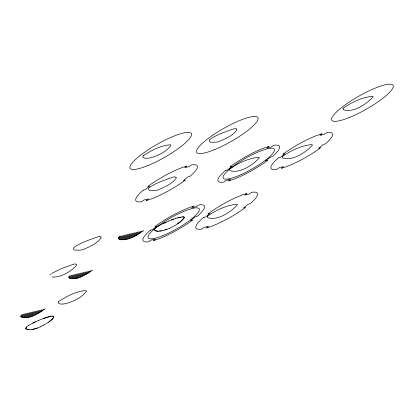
<?xml version="1.0" encoding="UTF-8"?>
<svg xmlns="http://www.w3.org/2000/svg" width="414" height="414" viewBox="0 0 414 414"><rect width="100%" height="100%" fill="white"/><g stroke="black" fill="none" stroke-linecap="round" stroke-linejoin="round"><path stroke-width="0.62" d="M143.834 230.489C136.972 235.219 127.207 242.061 118.492 238.878L118.218 237.527L119.874 236.208M154.438 228.88L154.712 230.231L155.348 230.707L158.303 231.291M92.679 270.187C85.915 274.539 78.36 279.854 69.883 278.513L68.765 277.442L69.029 276.252L69.78 275.657M45.292 308.854C38.523 313.087 29.078 320.405 20.7 316.648L21.264 315.214L22.392 314.319M26.336 327.132L25.771 328.561L27.179 329.404L29.177 329.777M50.156 274.632L50.906 274.037M68.765 277.442L71.539 275.232M118.192 238.133L120.929 235.954M20.7 316.648L24.152 313.9M69.324 277.975L73.304 274.813M118.492 238.878L122.694 235.535M21.337 317.119L25.911 313.481M69.883 278.513L75.063 274.394M119.128 239.349L124.454 235.116M22.108 317.486L27.676 313.062M70.897 278.689L76.823 273.975M119.988 239.649L126.218 234.691M23.018 317.74L29.435 312.637M72.207 278.627L78.588 273.55M120.96 239.851L127.978 234.272M24.105 317.859L31.2 312.218M73.444 278.622L80.347 273.131M122.083 239.939L129.737 233.853M25.533 317.704L32.96 311.799M74.758 278.56L82.112 272.712M123.548 239.758L131.502 233.434M26.915 317.585L34.719 311.38M76.145 278.436L83.871 272.293M125.085 239.515L133.261 233.01M28.494 317.31L36.484 310.955M77.604 278.255L85.631 271.869M126.694 239.214L135.026 232.59M30.403 316.772L38.243 310.536M80.264 277.116L87.395 271.449M128.759 238.557L136.786 232.171M32.504 316.084L40.008 310.117M82.914 275.993L89.155 271.03M130.783 237.926L138.55 231.752M35.05 315.038L41.767 309.693M86.526 274.099L90.92 270.606M133.106 237.056L140.31 231.328M38.43 313.331L43.532 309.274M135.994 235.742L142.069 230.908M28.587 325.342L26.237 327.169L25.663 328.618C29.177 331.179 33.87 328.99 37.57 328.002M48.635 322.144L52.086 319.396L53.701 317.134L53.551 316.27L52.578 316.063M177.425 223.927L182.677 219.751L184.37 217.428L183.733 216.952L182.533 216.926M43.506 325.275L48.686 322.144L52.174 319.365L53.804 317.083L53.654 316.213C50.115 315.675 46.715 317.59 43.356 318.495M28.54 325.337L35.588 321.714M51.657 273.442L61.37 268.655L72.729 264.525L74.794 263.868L76.528 264.442L76.44 265.498C70.432 271.874 61.215 277.53 52.029 277.069M157.713 226.235L166.035 222.183M159.892 225.128L157.75 226.246L154.334 228.921L154.308 229.542L155.245 230.764L157.087 231.266L161.305 230.867M40.096 326.993L43.496 325.249M163.116 223.544L168.705 221.045M169.285 228.461C174.899 225.739 180.814 222.561 184.473 217.371L183.832 216.889L182.621 216.864L177.663 217.862M32.675 323.07L38.347 320.503M38.311 320.55L43.413 318.444L51.238 316.156M168.664 221.092L173.668 219.063M40.122 326.951L35.407 328.747L31.904 329.56M171.215 220.046L175.738 218.401M169.326 228.409L164.912 229.967M162.842 230.629L167.002 229.278M175.676 218.457L181.12 217.076M162.914 230.567L159.685 231.172M207.326 216.268L207.6 217.64C217.624 221.179 231.41 211.632 237.465 204.723L236.818 204.242C226.241 205.287 215.901 210.177 207.326 216.268M229.475 169.202L229.749 170.558C239.696 174.087 253.394 164.617 259.407 157.755L258.771 157.279C248.265 158.319 237.998 163.163 229.475 169.202M282.364 156.595L282.638 157.962C292.662 161.507 306.448 151.954 312.503 145.045L311.856 144.564C301.278 145.609 290.938 150.499 282.364 156.595M343.066 108.318L343.341 109.684C353.365 113.229 367.151 103.681 373.211 96.772L372.564 96.291C361.986 97.337 351.641 102.222 343.066 108.318M101.078 237.046L100.98 238.153C96.426 244.079 89.108 246.925 82.433 249.833A79.679 16.974 -29.6 0 1 78.153 250.211L74.551 250.097L73.407 249.005L73.692 247.732C79.322 243.499 86.107 241.051 92.689 238.655A79.679 16.974 -29.6 0 1 99.267 236.441L101.078 237.046M176.116 177.373L176.022 178.481C171.463 184.406 164.146 187.252 157.47 190.155A79.679 16.974 -29.6 0 1 153.19 190.538L149.589 190.419L148.445 189.333L148.729 188.059C154.36 183.826 161.144 181.379 167.727 178.977A79.679 16.974 -29.6 0 1 174.304 176.768L176.116 177.373M236.824 129.096L236.725 130.203C232.171 136.128 224.854 138.975 218.173 141.883A79.679 16.974 -29.6 0 1 213.898 142.261L210.296 142.147L209.153 141.055L209.432 139.782C215.068 135.549 221.852 133.101 228.43 130.705A79.679 16.974 -29.6 0 1 235.012 128.49L236.824 129.096M58.747 301.48L58.172 302.929C60.356 304.828 63.43 303.948 65.997 303.597C73.552 301.351 81.486 297.785 86.314 291.389L86.164 290.519C76.393 291.099 66.83 296.191 58.747 301.48M143.254 155.721L142.68 157.17C144.864 159.074 147.938 158.189 150.505 157.843C158.06 155.597 165.993 152.031 170.822 145.635L170.671 144.76C160.901 145.345 151.338 150.437 143.254 155.721M143.296 190.109L142.773 190.549A35.257 7.509 -29.6 0 0 141.588 201.696L144.196 199.915L148.424 198.906L146.297 200.599L146.882 200.428A35.257 7.509 -29.6 0 0 184.722 180.535L185.343 180.069L183.345 180.551L187.847 176.969L190.362 176.048A35.257 7.509 -29.6 0 0 191.553 164.907L188.944 166.682L184.716 167.691L186.843 165.998L186.253 166.169A35.257 7.509 -29.6 0 0 148.419 186.062L147.798 186.528L149.796 186.052L145.293 189.633L143.296 190.109M150.437 230.163L149.915 230.608A35.257 7.509 -29.6 0 0 148.724 241.75L151.338 239.97L155.566 238.961L153.439 240.653L154.024 240.482A35.257 7.509 -29.6 0 0 191.863 220.59L192.484 220.124L190.487 220.605L194.989 217.024L197.504 216.103A35.257 7.509 -29.6 0 0 198.694 204.961L196.086 206.736L191.858 207.745L193.985 206.058L193.395 206.229A35.257 7.509 -29.6 0 0 155.56 226.116L154.939 226.582L156.937 226.106L152.435 229.687L150.437 230.163M225.475 170.49L224.952 170.93A35.257 7.509 -29.6 0 0 223.767 182.072L226.375 180.297L230.603 179.288L228.476 180.98L229.061 180.809A35.257 7.509 -29.6 0 0 266.901 160.917L267.522 160.451L265.524 160.927L270.026 157.346L272.541 156.43A35.257 7.509 -29.6 0 0 273.732 145.288L271.123 147.063L266.895 148.072L269.022 146.38L268.432 146.551A35.257 7.509 -29.6 0 0 230.598 166.444L229.977 166.909L231.975 166.433L227.472 170.014L225.475 170.49M229.987 168.814L228.921 169.724A29.384 6.262 -29.6 0 0 242.35 174.025A29.384 6.262 -29.6 0 0 274.027 148.833A29.384 6.262 -29.6 0 0 233.62 165.983L229.987 168.814M203.424 217.516L202.907 217.955A35.257 7.509 -29.6 0 0 201.716 229.097L204.325 227.322L208.552 226.313L206.426 228.005L207.016 227.835A35.257 7.509 -29.6 0 0 244.85 207.942L245.471 207.476L243.473 207.952L247.976 204.371L250.496 203.455A35.257 7.509 -29.6 0 0 251.686 192.308L249.073 194.088L244.845 195.097L246.972 193.405L246.387 193.576A35.257 7.509 -29.6 0 0 208.547 213.469L207.926 213.934L209.924 213.458L205.422 217.034L203.424 217.516M278.462 157.837L277.944 158.283A35.257 7.509 -29.6 0 0 276.754 169.424L279.362 167.644L283.59 166.635L281.463 168.327L282.053 168.156A35.257 7.509 -29.6 0 0 319.887 148.264L320.508 147.798L318.511 148.279L323.013 144.698L325.533 143.777A35.257 7.509 -29.6 0 0 326.724 132.635L324.11 134.41L319.882 135.425L322.009 133.732L321.424 133.903A35.257 7.509 -29.6 0 0 283.585 153.791L282.964 154.256L284.961 153.78L280.459 157.361L278.462 157.837M214.261 149.754A35.242 7.509 -29.6 0 0 258.02 117.835A35.242 7.509 -29.6 0 0 209.546 137.484A35.242 7.509 -29.6 0 0 214.261 149.754M162.267 235.871A29.384 6.262 -29.6 0 0 199.393 209.179A29.384 6.262 -29.6 0 0 159.468 225.014A29.384 6.262 -29.6 0 0 162.267 235.871M349.426 117.483A35.242 7.509 -29.6 0 0 393.191 85.563A35.242 7.509 -29.6 0 0 344.712 105.213A35.242 7.509 -29.6 0 0 349.426 117.483M147.736 165.631A35.242 7.509 -29.6 0 0 191.501 133.717A35.242 7.509 -29.6 0 0 143.027 153.366A35.242 7.509 -29.6 0 0 147.736 165.631"/></g></svg>
